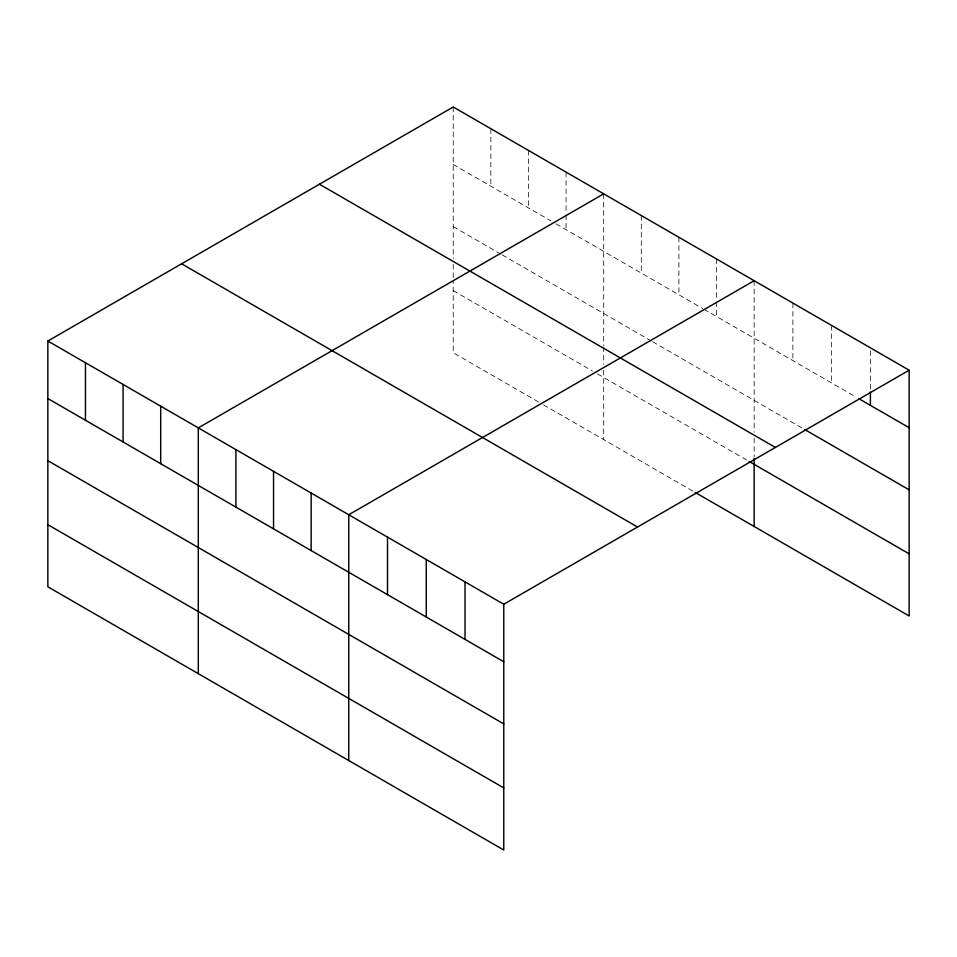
<?xml version="1.0" encoding="UTF-8"?>
<svg xmlns="http://www.w3.org/2000/svg" width="957" height="957" viewBox="0 0 957 957"><rect width="100%" height="100%" fill="white"/><g stroke="black" fill="none" stroke-linecap="round" stroke-linejoin="round"><path stroke-width="0.72" stroke-dasharray="4.79 3.59" d="M453.235 164.496L551.029 220.959M556.041 223.854L702.737 308.549M703.981 309.267L856.192 397.143M453.235 226.618L500.87 254.119M502.126 254.849L651.322 340.991M652.578 341.709L804.514 429.43M453.235 290.629L592.395 370.969M597.419 373.864L747.872 460.736M538.492 401.976L453.235 352.75L453.235 280.437M543.504 404.871L693.957 491.731M870.392 350.776L870.392 390.6M831.645 325.464L831.645 382.967M792.886 303.082L792.886 360.598M754.14 280.712L754.14 432.349M754.14 438.162L754.14 457.075M716.53 259L716.53 300.283M716.53 301.754L716.53 316.504M678.908 237.276L678.908 294.792M641.298 215.564L641.298 273.068M603.688 193.852L603.688 345.489M603.688 346.936L603.688 364.402M603.688 370.215L603.688 439.61M566.066 172.128L566.066 213.423M566.066 214.894L566.066 229.644M528.455 150.416L528.455 207.92M490.845 128.705L490.845 186.208M453.235 106.981L453.235 258.617M453.235 264.443L453.235 278.989"/><path stroke-width="1.44" d="M47.85 341.027L503.765 604.25L503.765 850.019L47.85 586.797L47.85 341.027L453.235 106.981L909.15 370.203L909.15 615.973L695.213 492.46M603.688 193.852L198.302 427.887L198.302 673.656M754.14 280.712L348.755 514.758L348.755 760.516M503.765 604.25L909.15 370.203M858.776 398.626L909.15 427.719M804.514 429.43L909.15 489.84M319.459 184.222L775.373 447.445M749.128 461.453L909.15 553.852M181.627 263.797L637.541 527.02M47.85 398.543L503.765 661.766M47.85 460.664L503.765 723.887M47.85 524.675L503.765 787.898M870.392 392.071L870.392 405.337M754.14 458.535L754.14 526.482M465.018 581.88L465.018 639.384M426.26 559.498L426.26 617.014M387.513 537.128L387.513 594.644M311.145 493.034L311.145 550.55M273.535 471.322L273.535 528.838M235.912 449.611L235.912 507.114M160.692 406.175L160.692 463.69M123.082 384.463L123.082 441.967M85.46 362.739L85.46 420.255"/></g></svg>
